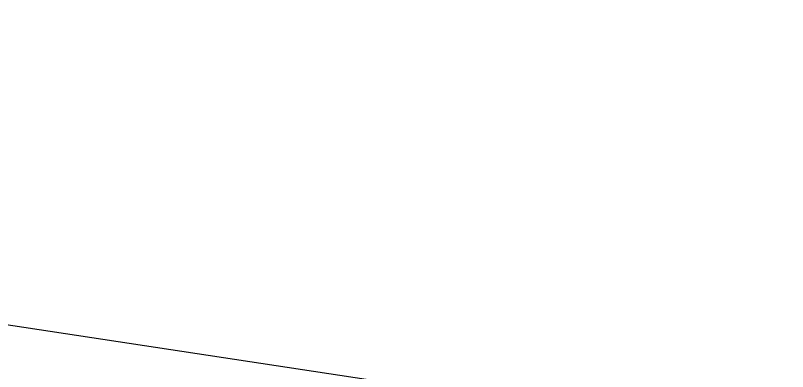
# Model space of a CAD drawing. Header units: millimetres. Extents: x 107713.5 to 107732.8, y 110818.3 to 110848.6.
# Drawn here: x 107716.553 to 107717.379, y 110826.03 to 110826.411 of the extents above; entities that cross this region are included whole.
import ezdxf
from ezdxf import colors
from ezdxf.entities.mleader import LeaderData, LeaderLine
from ezdxf.math import Vec2, Vec3

# ---------------------------------------------------------------- set-up
doc = ezdxf.new("R2010")
doc.units = ezdxf.units.MM
doc.styles.add('ISOCPEUR', font='isocpeur.ttf', dxfattribs={"width": 0.8})

msp = doc.modelspace()

# ---------------------------------------------------------------- leaders
at = {"color": 5}
ml = msp.add_multileader_mtext('Standard', dxfattribs=at)
ml.set_content('30.728\\P28.579', color=5, style='ISOCPEUR')
ml.set_leader_properties(lineweight=9)
ml.build(insert=Vec2(0, 0))
ml.multileader.update_dxf_attribs({"has_dogleg": 0, "text_right_attachment_type": 6, "arrow_head_size": 0.1})
ctx = ml.context
ctx.base_point, ctx.char_height, ctx.arrow_head_size, ctx.landing_gap_size, ctx.plane_origin, ctx.plane_x_axis, ctx.plane_y_axis = Vec3(107715.56939, 110827.03483, 28.903), 0.25, 0.1, 0.03, Vec3(107717.37943, 110825.95302, 28.903), Vec3(0.056746, -0.998389), Vec3(0.998389, 0.056746)
ctx.right_attachment, ctx.text_align_type = 6, 2
notes = []
notes.append((ctx, [(0, (1, 1, 0), (107715.8929, 110818.25904, 28.903), (-0.056746, 0.998389), 8, [(0, [(107717.37943, 110825.95302, 28.903)], 0, [])])]))
ctx.mtext.insert, ctx.mtext.text_direction, ctx.mtext.alignment, ctx.mtext.flow_direction = Vec3(107715.73675, 110826.29313, 28.903), Vec3(0.056746, -0.998389), 3, 5
for ctx, leaders in notes:
    for number, flags, end, landing, length, lines in leaders:
        leader = LeaderData()
        leader.index, (leader.has_last_leader_line, leader.has_dogleg_vector, leader.attachment_direction) = number, flags
        leader.last_leader_point, leader.dogleg_vector, leader.dogleg_length = Vec3(end), Vec3(landing), length
        for number, points, colour, breaks in lines:
            line = LeaderLine()
            line.index, line.vertices, line.color, line.breaks = number, Vec3.list(points), colors.encode_raw_color(colour), breaks
            leader.lines.append(line)
        ctx.leaders.append(leader)

doc.saveas('drawing.dxf')
